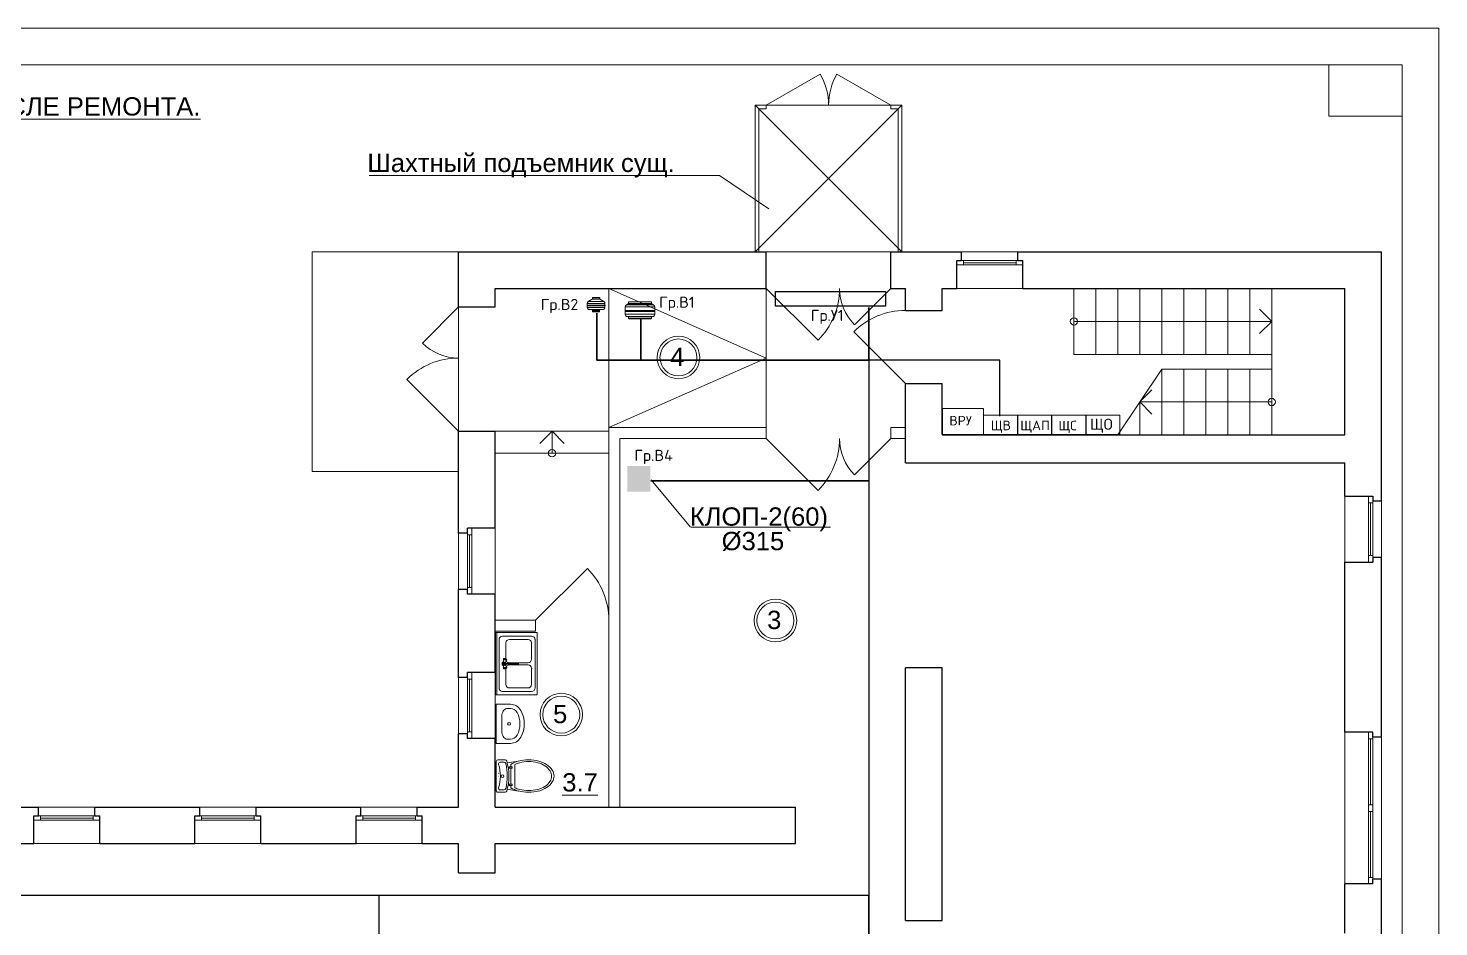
# Model space of a CAD drawing. Header units: metres. Extents: x -1525 to -1043, y -1331 to -1144.
# Drawn here: x -1274 to -1254.74, y -1203.35 to -1191.08 of the extents above; entities that cross this region are included whole.
import ezdxf
from ezdxf.enums import TextEntityAlignment as Align

# ---------------------------------------------------------------- set-up
doc = ezdxf.new("R2010")
doc.units = ezdxf.units.M
doc.header["$MEASUREMENT"] = 0
doc.layers.add('_ЭОМ', color=10, linetype='Continuous', lineweight=30)
doc.layers.add('ЭС', color=5, linetype='Continuous', lineweight=30)
doc.styles.get("Standard").update_dxf_attribs({"font": 'txt.shx', "width": 0.8, "height": 0.0025})
doc.styles.add('Style-Arial', font='arial.ttf')

# ---------------------------------------------------------------- blocks, each defined once
blk = doc.blocks.new('*U57')
at = {"color": 7, "linetype": 'Continuous', "lineweight": 13}
for p, q in [((-12.487, 20.002), (14.013, 20.002)), ((13.013, 20.002), (13.013, 19.302)), ((14.013, 20.002), (14.013, -19.998)), ((13.013, 19.302), (14.013, 19.302))]:
    blk.add_line(p, q, dxfattribs=at)
at = {"color": 7, "linetype": 'Continuous', "lineweight": 0, "flags": 128}
blk.add_lwpolyline([(14.513, 20.502), (-14.487, 20.502), (-14.487, -20.498), (14.513, -20.498), (14.513, 20.502)], close=True, dxfattribs=at)
blk = doc.blocks.new('*U58')
at = {"color": 7, "linetype": 'Continuous', "lineweight": 13}
for radius in [0.291, 0.252]:
    blk.add_circle((0, 0), radius, dxfattribs=at)
at = {"color": 7, "linetype": 'Continuous', "lineweight": 13, "style": 'Style-Arial'}
blk.add_text('3', height=0.25, dxfattribs=at).set_placement((-0.113, 0.133), align=Align.TOP_LEFT)
blk = doc.blocks.new('*U62')
at = {"color": 7, "linetype": 'Continuous', "lineweight": 13}
for radius in [0.291, 0.252]:
    blk.add_circle((0, 0), radius, dxfattribs=at)
at = {"color": 7, "linetype": 'Continuous', "lineweight": 13, "style": 'Style-Arial'}
blk.add_text('4', height=0.25, dxfattribs=at).set_placement((-0.113, 0.133), align=Align.TOP_LEFT)
blk = doc.blocks.new('*U59')
at = {"color": 7, "linetype": 'Continuous', "lineweight": 13}
for radius in [0.291, 0.252]:
    blk.add_circle((0, 0), radius, dxfattribs=at)
at = {"color": 7, "linetype": 'Continuous', "lineweight": 13, "style": 'Style-Arial'}
blk.add_text('5', height=0.25, dxfattribs=at).set_placement((-0.113, 0.133), align=Align.TOP_LEFT)
blk = doc.blocks.new('SINK10')
at = {"color": 8, "linetype": 'Continuous', "lineweight": 13}
for p, q in [((-23, 0), (-23, -16.8)), ((23, 0), (-23, 0)), ((23, 0), (23, -16.8)), ((-17.9, -12.3), (-18, -13.4)), ((-18, -13.4), (-18, -16.8)), ((-17.5, -11.2), (-17.9, -12.3)), ((-16.8, -10.1), (-17.5, -11.2)), ((-15.9, -9.2), (-16.8, -10.1)), ((-14.8, -8.3), (-15.9, -9.2)), ((-13.6, -7.7), (-14.8, -8.3)), ((-12.2, -7.2), (-13.6, -7.7)), ((-10.7, -6.9), (-12.2, -7.2)), ((-9.1, -6.8), (-10.7, -6.9)), ((-9.1, -6.8), (-9.1, -6.8)), ((9.1, -6.8), (-9.1, -6.8)), ((9.1, -6.8), (9.1, -6.8)), ((10.7, -6.9), (9.1, -6.8)), ((12.2, -7.2), (10.7, -6.9)), ((13.6, -7.7), (12.2, -7.2)), ((14.8, -8.3), (13.6, -7.7)), ((15.9, -9.2), (14.8, -8.3)), ((16.8, -10.1), (15.9, -9.2)), ((17.5, -11.2), (16.8, -10.1)), ((17.9, -12.3), (17.5, -11.2)), ((18, -13.4), (17.9, -12.3)), ((18, -13.4), (18, -16.8))]:
    blk.add_line(p, q, dxfattribs=at)
for centre, radius, start, end in [((0, -15.2), 1.75, 0, 360), ((-9.1, -16.8), 13.9, 180, 241.5254), ((-9.1, -16.8), 8.89, 180, 241.5254), ((0, 0), 33, 241.5254, 298.4746), ((0, 0), 28, 241.5254, 298.4746), ((9.1, -16.8), 8.89, 298.4746, 360), ((9.1, -16.8), 13.9, 298.4746, 360)]:
    blk.add_arc(centre, radius, start, end, dxfattribs=at)
blk = doc.blocks.new('SINK4')
at = {"color": 8, "linetype": 'Continuous', "lineweight": 13}
for p, q in [((-45, 0), (45, 0)), ((-45, -60), (-45, 0)), ((-45, -2), (45, -2)), ((-40, -10), (-40, -52)), ((35, -5), (-35, -5)), ((-35, -20), (-35, -47)), ((-6.5, -15), (-30, -15)), ((-7.4, -12), (-7.5, -12.3)), ((-7.5, -12.3), (-7.5, -12.8)), ((-7.5, -12.8), (-7.4, -13.4)), ((-7.1, -11.4), (-7.4, -12)), ((-7.2, -11.9), (-7.4, -12)), ((-7.4, -13.4), (-7.3, -14)), ((-7.3, -14), (-7.1, -14.5)), ((-7, -11.9), (-7.2, -11.9)), ((-6.9, -11.3), (-7.1, -11.4)), ((-7.1, -14.5), (-6.9, -15.1)), ((-6.8, -12.1), (-7, -11.9)), ((-3, -11.2), (-6.9, -11.3)), ((-6.6, -11.3), (-6.9, -11.3)), ((-6.9, -15.1), (-6.6, -15.5)), ((-6.5, -12.5), (-6.8, -12.1)), ((-6.3, -11.6), (-6.6, -11.3)), ((-6.6, -15.5), (-6.4, -15.7)), ((-6.3, -13), (-6.5, -12.5)), ((-6.4, -15.7), (-6.2, -15.7)), ((-5.9, -16), (-6.4, -15.7)), ((-6, -12.1), (-6.3, -11.6)), ((-6.1, -13.6), (-6.3, -13)), ((-6.2, -15.7), (-6, -15.6)), ((-6, -14.2), (-6.1, -13.6)), ((-5.7, -12.7), (-6, -12.1)), ((-5.9, -14.8), (-6, -14.2)), ((-6, -15.6), (-5.9, -15.3)), ((-5.9, -15.3), (-5.9, -14.8)), ((-5.9, -16), (-5.6, -16.1)), ((-5.5, -13.5), (-5.7, -12.7)), ((-2.2, -14.1), (-5.6, -16.1)), ((-5.6, -16.1), (-5.4, -15.9)), ((-5.3, -14.2), (-5.5, -13.5)), ((-5.4, -15.9), (-5.3, -15.5)), ((-5.3, -14.9), (-5.3, -14.2)), ((-5.3, -15.5), (-5.3, -14.9)), ((-2.8, -11.3), (-3, -11.2)), ((-2.6, -11.4), (-2.8, -11.3)), ((-2.3, -10.4), (-2.7, -11.1)), ((-2.7, -11.1), (-2.7, -11.4)), ((-1.9, -11.3), (-2.6, -11.5)), ((-2.4, -11.7), (-2.6, -11.4)), ((-2.3, -12.1), (-2.4, -11.7)), ((-1.6, -9.7), (-2.3, -10.4)), ((-2.1, -12.6), (-2.3, -12.1)), ((-2.2, -14.1), (-2.1, -14)), ((-2, -13), (-2.1, -12.6)), ((-2.1, -14), (-2, -13.8)), ((-2, -13.4), (-2, -13)), ((-2, -13.8), (-2, -13.4)), ((-1.3, -13.6), (-2, -13.8)), ((-2, -13.9), (-1.6, -14.3)), ((-0.9, -9.3), (-1.6, -9.7)), ((-1.6, -14.3), (-0.9, -14.7)), ((-1.2, -11.1), (-1.5, -12)), ((-1.5, -12), (-1.2, -12.9)), ((-1.5, -47), (-1.5, -20)), ((-0.5, -10.6), (-1.2, -11.1)), ((-1.2, -12.9), (-0.9, -13.1)), ((-0.8, -11.4), (-1, -12)), ((-1, -12), (-0.9, -12.5)), ((0, -9.2), (-0.9, -9.3)), ((-0.7, -11.5), (-0.9, -12)), ((-0.9, -12), (-0.9, -32)), ((-0.9, -14.7), (-0.9, -14.7)), ((-0.3, -11), (-0.8, -11.4)), ((-0.3, -11.2), (-0.7, -11.5)), ((0.5, -10.6), (-0.5, -10.6)), ((0.3, -11), (-0.3, -11)), ((0.3, -11.2), (-0.3, -11.2)), ((0.9, -9.3), (0, -9.2)), ((0.8, -11.4), (0.3, -11)), ((0.7, -11.5), (0.3, -11.2)), ((1.2, -11.1), (0.5, -10.6)), ((0.8, -12), (0.7, -11.5)), ((1, -12), (0.8, -11.4)), ((0.8, -12.5), (1, -12)), ((0.8, -12), (0.8, -32)), ((0.8, -13.1), (1.2, -12.9)), ((0.8, -14.7), (0.9, -14.7)), ((1.6, -9.7), (0.9, -9.3)), ((0.9, -14.7), (1.6, -14.3)), ((1.5, -12), (1.2, -11.1)), ((1.2, -12.9), (1.5, -12)), ((1.3, -13.6), (2, -13.8)), ((1.5, -20), (1.5, -47)), ((2.3, -10.4), (1.6, -9.7)), ((1.6, -14.3), (2, -13.9)), ((1.9, -11.3), (2.6, -11.5)), ((2.1, -12.6), (2, -13)), ((2, -13), (2, -13.4)), ((2, -13.4), (2, -13.8)), ((2, -13.8), (2.1, -14)), ((2.3, -12.1), (2.1, -12.6)), ((2.1, -14), (2.2, -14.1)), ((2.2, -14.1), (5.6, -16.1)), ((2.7, -11.1), (2.3, -10.4)), ((2.4, -11.7), (2.3, -12.1)), ((2.6, -11.4), (2.4, -11.7)), ((2.8, -11.3), (2.6, -11.4)), ((2.7, -11.4), (2.7, -11.1)), ((3, -11.2), (2.8, -11.3)), ((3, -11.2), (6.9, -11.3)), ((5.5, -13.5), (5.3, -14.2)), ((5.3, -14.2), (5.3, -14.9)), ((5.3, -14.9), (5.3, -15.5)), ((5.3, -15.5), (5.4, -15.9)), ((5.4, -15.9), (5.6, -16.1)), ((5.7, -12.7), (5.5, -13.5)), ((5.6, -16.1), (5.9, -16)), ((6, -12.1), (5.7, -12.7)), ((6, -14.2), (5.9, -14.8)), ((5.9, -14.8), (5.9, -15.3)), ((5.9, -15.3), (6, -15.6)), ((5.9, -16), (6.4, -15.7)), ((6.3, -11.6), (6, -12.1)), ((6.1, -13.6), (6, -14.2)), ((6, -15.6), (6.2, -15.7)), ((6.3, -13), (6.1, -13.6)), ((6.2, -15.7), (6.4, -15.7)), ((6.6, -11.3), (6.3, -11.6)), ((6.5, -12.5), (6.3, -13)), ((6.4, -15.7), (6.6, -15.5)), ((6.8, -12.1), (6.5, -12.5)), ((30, -15), (6.5, -15)), ((6.9, -11.3), (6.6, -11.3)), ((6.6, -15.5), (6.9, -15.1)), ((7, -11.9), (6.8, -12.1)), ((7.1, -11.4), (6.9, -11.3)), ((6.9, -15.1), (7.1, -14.5)), ((7.2, -11.9), (7, -11.9)), ((7.1, -11.4), (7.4, -12)), ((7.1, -14.5), (7.3, -14)), ((7.4, -12), (7.2, -11.9)), ((7.3, -14), (7.4, -13.4)), ((7.5, -12.3), (7.4, -12)), ((7.4, -13.4), (7.5, -12.8)), ((7.5, -12.8), (7.5, -12.3)), ((35, -47), (35, -20)), ((40, -52), (40, -10)), ((45, -60), (45, 0)), ((-1.1, -32), (-0.9, -31.4)), ((-0.9, -32.6), (-1.1, -32)), ((-0.7, -32.5), (-0.9, -32)), ((-0.3, -32.9), (-0.9, -32.6)), ((-0.9, -32.6), (-0.7, -33)), ((-0.3, -32.8), (-0.7, -32.5)), ((-0.3, -33.3), (-0.7, -33)), ((0.3, -32.8), (-0.3, -32.8)), ((0.3, -32.9), (-0.3, -32.9)), ((0.3, -33.3), (-0.3, -33.3)), ((0.7, -32.5), (0.3, -32.8)), ((0.8, -32.6), (0.3, -32.9)), ((0.7, -33), (0.3, -33.3)), ((0.8, -32), (0.7, -32.5)), ((0.8, -32.6), (0.7, -33)), ((0.8, -31.4), (1, -32)), ((1, -32), (0.8, -32.6)), ((-45, -60), (45, -60)), ((-35, -57), (35, -57)), ((-30, -52), (-6.5, -52)), ((6.5, -52), (30, -52))]:
    blk.add_line(p, q, dxfattribs=at)
for centre, start, end in [((-35, -10), 90, 180), ((-30, -20), 90, 180), ((-6.5, -20), 0, 90), ((6.5, -20), 90, 180), ((30, -20), 0, 90), ((35, -10), 0, 90), ((-35, -52), 180, 270), ((-30, -47), 180, 270), ((-6.5, -47), 270, 0), ((6.5, -47), 180, 270), ((30, -47), 270, 0), ((35, -52), 270, 0)]:
    blk.add_arc(centre, 5, start, end, dxfattribs=at)
for p in [(-35, -57), (-30, -52), (6.5, -52)]:
    blk.add_point(p, dxfattribs=at)
blk = doc.blocks.new('ун3_1')
at = {"color": 8, "linetype": 'Continuous', "lineweight": 13}
for p, q in [((-0.239, 0.354), (-0.212, 0.175)), ((0.187, 0.299), (-0.187, 0.299)), ((-0.148, 0.232), (-0.187, 0.232)), ((0.129, 0.232), (-0.128, 0.232)), ((0.187, 0.232), (0.149, 0.232)), ((0.239, 0.354), (0.212, 0.175)), ((-0.26, 0.026), (-0.26, 0.142)), ((0.234, 0), (-0.234, 0)), ((-0.221, 0.062), (-0.221, 0.126)), ((0.221, 0.126), (0.221, 0.062)), ((0.26, 0.142), (0.26, 0.026))]:
    blk.add_line(p, q, dxfattribs=at)
at = {"color": 8, "linetype": 'Continuous', "lineweight": 13, "flags": 128}
for points in [[(-0.128, 0.255), (-0.128, 0.206), (-0.148, 0.206), (-0.148, 0.255), (-0.128, 0.255)], [(0.129, 0.255), (0.129, 0.206), (0.149, 0.206), (0.149, 0.255), (0.129, 0.255)]]:
    blk.add_lwpolyline(points, close=True, dxfattribs=at)
at = {"color": 8, "linetype": 'Continuous', "lineweight": 13}
blk.add_circle((0, 0.099), 0.0222, dxfattribs=at)
for centre, radius, start, end in [((0, 0.755), 0.17, 90, 123.0235), ((0, 0.755), 0.17, 56.9765, 90), ((0.379, 0.517), 0.639, 165.2133, 180), ((0.192, 0.566), 0.446, 147.4922, 165.2133), ((0.172, 0.563), 0.4, 147.4922, 165.2133), ((0.074, 0.641), 0.306, 123.0235, 147.4922), ((0.067, 0.631), 0.275, 123.0235, 147.4922), ((0, 0.733), 0.153, 90, 123.0235), ((0, 0.733), 0.153, 56.9765, 90), ((-0.066, 0.631), 0.275, 32.5078, 56.9765), ((-0.074, 0.641), 0.306, 32.5078, 56.9765), ((-0.172, 0.563), 0.4, 14.7867, 32.5078), ((-0.192, 0.566), 0.446, 14.7867, 32.5078), ((-0.379, 0.517), 0.639, 0, 14.7867), ((0.379, 0.517), 0.639, 180, 194.7867), ((0.34, 0.519), 0.573, 165.2133, 180), ((0.34, 0.519), 0.573, 180, 194.7867), ((-0.34, 0.519), 0.573, 0, 14.7867), ((-0.34, 0.519), 0.573, 345.2133, 0), ((-0.379, 0.517), 0.639, 345.2133, 0), ((0.192, 0.467), 0.446, 194.7867, 211.8511), ((0.172, 0.475), 0.4, 194.7867, 206.0947), ((-0.172, 0.475), 0.4, 333.9053, 345.2133), ((-0.192, 0.467), 0.446, 328.1489, 345.2133), ((-0.234, 0.142), 0.026, 106.9888, 180), ((-0.234, 0.026), 0.026, 180, 270), ((0, -0.624), 0.827, 73.0112, 106.9888), ((-0.195, 0.126), 0.026, 104.5756, 180), ((-0.195, 0.062), 0.026, 180, 287.342), ((0, -0.624), 0.801, 75.4244, 104.5756), ((0, -0.562), 0.628, 72.658, 107.342), ((0.195, 0.062), 0.026, 252.658, 0), ((0.195, 0.126), 0.026, 0, 75.4244), ((0.234, 0.026), 0.026, 270, 0), ((0.234, 0.142), 0.026, 0, 73.0112)]:
    blk.add_arc(centre, radius, start, end, dxfattribs=at)
at = {"color": 8, "linetype": 'Continuous', "lineweight": 13, "insert": (0.046, 0.047), "char_height": 0.013, "width": 61.84848, "attachment_point": 3}
blk.add_mtext('Spais Shattl', dxfattribs=at)
blk = doc.blocks.new('*U65')
at = {"color": 7, "linetype": 'Continuous', "lineweight": 13}
for p, q in [((-0.85, 0.788), (-0.114, 1.213)), ((0.85, 0.788), (0.114, 1.213)), ((-0.85, 0.738), (-0.85, 0.788)), ((0.85, 0.738), (0.85, 0.788))]:
    blk.add_line(p, q, dxfattribs=at)
at = {"color": 7, "linetype": 'Continuous', "lineweight": 13, "flags": 128}
for points in [[(-1, -1.212), (-1, 0.788), (-0.85, 0.788)], [(0.85, 0.788), (1, 0.788), (1, -1.212)], [(-0.95, -1.212), (-0.95, 0.738), (-0.85, 0.738)], [(0.85, 0.738), (0.95, 0.738), (0.95, -1.212)]]:
    blk.add_lwpolyline(points, dxfattribs=at)
at = {"color": 7, "linetype": 'Continuous', "lineweight": 0}
for centre, start, end in [((-0.85, 0.788), 0, 30), ((0.85, 0.788), 150, 180)]:
    blk.add_arc(centre, 0.85, start, end, dxfattribs=at)
blk = doc.blocks.new('*U66')
at = {"lineweight": 13}
for p, q in [((-0.123, 0.017), (-0.123, 0.007)), ((-0.123, 0.017), (0.123, 0.017)), ((-0.123, 0.007), (0.123, 0.007)), ((-0.122, 0.039), (0.121, 0.039)), ((-0.122, 0.039), (-0.122, 0.017)), ((-0.122, 0.007), (-0.122, -0.015)), ((-0.092, 0.069), (0.091, 0.069)), ((-0.05, 0.074), (0.05, 0.074)), ((-0.049, 0.092), (-0.049, 0.074)), ((-0.049, 0.092), (0.049, 0.092)), ((-0.044, 0.097), (0.044, 0.097)), ((0.049, 0.074), (0.049, 0.092)), ((0.121, 0.017), (0.121, 0.039)), ((0.121, -0.015), (0.121, 0.007)), ((0.123, 0.007), (0.123, 0.017)), ((-0.122, -0.015), (0.121, -0.015)), ((-0.107, -0.041), (0.106, -0.041)), ((-0.107, -0.041), (-0.053, -0.073)), ((-0.053, -0.073), (0.052, -0.073)), ((-0.05, -0.077), (0.05, -0.077)), ((-0.05, -0.077), (-0.05, -0.097)), ((-0.05, -0.097), (0.05, -0.097)), ((0.05, -0.097), (0.05, -0.077)), ((0.052, -0.073), (0.106, -0.041))]:
    blk.add_line(p, q, dxfattribs=at)
for centre, radius, start, end in [((-0.092, 0.039), 0.03, 90, 180), ((-0.044, 0.092), 0.005, 90, 180), ((0.044, 0.092), 0.005, 0, 90), ((0.091, 0.039), 0.03, 0, 90), ((-0.092, -0.015), 0.03, 180, 240), ((0.091, -0.015), 0.03, 300, 0)]:
    blk.add_arc(centre, radius, start, end, dxfattribs=at)
at = {"lineweight": 13, "extrusion": (0, 0, -1)}
for centre, start, end in [((0.055, 0.074), 180, 270), ((-0.055, 0.074), 270, 0), ((0.055, -0.077), 120, 180), ((-0.055, -0.077), 0, 60)]:
    blk.add_arc(centre, 0.005, start, end, dxfattribs=at)

msp = doc.modelspace()

# ---------------------------------------------------------------- linework, layer by layer
at = {"color": 7, "linetype": 'Continuous', "lineweight": 0}
for p, q in [((-1264.07159056, -1192.13729711), (-1262.07159056, -1194.13729711)), ((-1264.07159056, -1194.13729711), (-1262.07159056, -1192.13729711)), ((-1263.92159056, -1194.13729711), (-1262.22159056, -1194.13729711)), ((-1261.25659056, -1194.13729711), (-1260.48659056, -1194.13729711)), ((-1261.23159056, -1194.25729711), (-1260.51159056, -1194.25729711)), ((-1261.23159056, -1194.28729711), (-1260.51159056, -1194.28729711)), ((-1260.51159056, -1194.31729711), (-1261.23159056, -1194.31729711)), ((-1266.07159056, -1196.53729711), (-1266.07159056, -1194.63729711)), ((-1263.92159056, -1196.53729711), (-1263.92159056, -1194.63729711)), ((-1261.32159056, -1194.63729711), (-1260.42159056, -1194.63729711)), ((-1259.42159056, -1195.53729711), (-1259.42159056, -1194.63729711)), ((-1259.12159056, -1195.53729711), (-1259.12159056, -1194.63729711)), ((-1258.82159056, -1195.53729711), (-1258.82159056, -1194.63729711)), ((-1258.52159056, -1195.53729711), (-1258.52159056, -1194.63729711)), ((-1258.22159056, -1195.53729711), (-1258.22159056, -1194.63729711)), ((-1257.92159056, -1195.53729711), (-1257.92159056, -1194.63729711)), ((-1257.62159056, -1195.53729711), (-1257.62159056, -1194.63729711)), ((-1257.32159056, -1195.53729711), (-1257.32159056, -1194.63729711)), ((-1268.12159056, -1194.88729711), (-1268.12159056, -1196.48729711)), ((-1259.72159056, -1195.08729711), (-1257.02159056, -1195.08729711)), ((-1257.18646986, -1194.92241781), (-1257.02159056, -1195.08729711)), ((-1257.18646986, -1195.25217641), (-1257.02159056, -1195.08729711)), ((-1259.12159056, -1196.63729711), (-1258.52159056, -1195.73729711)), ((-1258.52159056, -1196.63729711), (-1258.52159056, -1195.73729711)), ((-1258.22159056, -1196.63729711), (-1258.22159056, -1195.73729711)), ((-1257.92159056, -1196.63729711), (-1257.92159056, -1195.73729711)), ((-1257.62159056, -1196.63729711), (-1257.62159056, -1195.73729711)), ((-1257.32159056, -1196.63729711), (-1257.32159056, -1195.73729711)), ((-1258.65671126, -1196.02241781), (-1258.82159056, -1196.18729711)), ((-1258.82159056, -1196.63729711), (-1258.82159056, -1196.18729711)), ((-1257.02159056, -1196.18729711), (-1258.82159056, -1196.18729711)), ((-1258.65671126, -1196.35217641), (-1258.82159056, -1196.18729711)), ((-1267.62159056, -1196.58729711), (-1266.07159056, -1196.58729711)), ((-1267.01146986, -1196.75217641), (-1266.84659056, -1196.58729711)), ((-1266.84659056, -1196.88729711), (-1266.84659056, -1196.58729711)), ((-1266.68171126, -1196.75217641), (-1266.84659056, -1196.58729711)), ((-1267.62159056, -1196.88729711), (-1266.07159056, -1196.88729711)), ((-1265.49390151, -1197.25051255), (-1264.95613052, -1197.89697296)), ((-1256.02159056, -1197.47229711), (-1256.02159056, -1198.37229711)), ((-1255.70159056, -1198.28229711), (-1255.70159056, -1197.56229711)), ((-1255.67159056, -1197.56229711), (-1255.67159056, -1198.28229711)), ((-1255.64159056, -1197.56229711), (-1255.64159056, -1198.28229711)), ((-1255.52159056, -1197.53729711), (-1255.52159056, -1198.30729711)), ((-1268.12159056, -1198.74729711), (-1268.12159056, -1197.97729711)), ((-1267.62159056, -1198.81229711), (-1267.62159056, -1197.91229711)), ((-1263.04480736, -1197.8947098, -1.18955), (-1264.94743059, -1197.8947098, -1.18955)), ((-1268.00159056, -1198.72229711), (-1268.00159056, -1198.00229711)), ((-1267.97159056, -1198.72229711), (-1267.97159056, -1198.00229711)), ((-1267.94159056, -1198.00229711), (-1267.94159056, -1198.72229711)), ((-1267.62159056, -1200.78229711), (-1267.62159056, -1199.88229711)), ((-1268.12159056, -1200.71729711), (-1268.12159056, -1199.94729711)), ((-1268.00159056, -1200.69229711), (-1268.00159056, -1199.97229711)), ((-1267.97159056, -1200.69229711), (-1267.97159056, -1199.97229711)), ((-1267.94159056, -1199.97229711), (-1267.94159056, -1200.69229711)), ((-1256.02159056, -1202.76729711), (-1256.02159056, -1200.69729711)), ((-1255.70159056, -1202.67729711), (-1255.70159056, -1200.78729711)), ((-1255.67159056, -1201.68729711), (-1255.67159056, -1200.78729711)), ((-1255.64159056, -1200.78729711), (-1255.64159056, -1202.67729711)), ((-1255.52159056, -1200.76229711), (-1255.52159056, -1202.70229711)), ((-1273.85659056, -1201.71729711), (-1273.08659056, -1201.71729711)), ((-1271.65659056, -1201.71729711), (-1270.88659056, -1201.71729711)), ((-1269.45659056, -1201.71729711), (-1268.68659056, -1201.71729711)), ((-1255.67159056, -1202.67729711), (-1255.67159056, -1201.77729711)), ((-1273.83159056, -1201.83729711), (-1273.11159056, -1201.83729711)), ((-1273.83159056, -1201.86729711), (-1273.11159056, -1201.86729711)), ((-1273.11159056, -1201.89729711), (-1273.83159056, -1201.89729711)), ((-1271.63159056, -1201.83729711), (-1270.91159056, -1201.83729711)), ((-1271.63159056, -1201.86729711), (-1270.91159056, -1201.86729711)), ((-1270.91159056, -1201.89729711), (-1271.63159056, -1201.89729711)), ((-1269.43159056, -1201.83729711), (-1268.71159056, -1201.83729711)), ((-1269.43159056, -1201.86729711), (-1268.71159056, -1201.86729711)), ((-1268.71159056, -1201.89729711), (-1269.43159056, -1201.89729711)), ((-1273.92159056, -1202.21729711), (-1273.02159056, -1202.21729711)), ((-1271.72159056, -1202.21729711), (-1270.82159056, -1202.21729711)), ((-1269.52159056, -1202.21729711), (-1268.62159056, -1202.21729711))]:
    msp.add_line(p, q, dxfattribs=at)
at = {"color": 7, "linetype": 'Continuous', "lineweight": 30}
for p, q in [((-1268.12159056, -1194.13729711), (-1263.92159056, -1194.13729711)), ((-1268.12159056, -1194.88729711), (-1268.12159056, -1194.13729711)), ((-1263.92159056, -1194.63729711), (-1263.92159056, -1194.13729711)), ((-1262.22159056, -1194.63729711), (-1262.22159056, -1194.13729711)), ((-1262.22159056, -1194.13729711), (-1261.25659056, -1194.13729711)), ((-1261.32159056, -1194.63729711), (-1261.32159056, -1194.25729711)), ((-1261.32159056, -1194.25729711), (-1261.25659056, -1194.25729711)), ((-1261.25659056, -1194.25729711), (-1261.25659056, -1194.13729711)), ((-1260.48659056, -1194.25729711), (-1260.48659056, -1194.13729711)), ((-1260.48659056, -1194.13729711), (-1255.52159056, -1194.13729711)), ((-1260.48659056, -1194.25729711), (-1260.42159056, -1194.25729711)), ((-1260.42159056, -1194.63729711), (-1260.42159056, -1194.25729711)), ((-1255.52159056, -1197.53729711), (-1255.52159056, -1194.13729711)), ((-1267.62159056, -1194.63729711), (-1263.92159056, -1194.63729711)), ((-1267.62159056, -1194.88729711), (-1267.62159056, -1194.63729711)), ((-1262.22159056, -1194.63729711), (-1262.02159056, -1194.63729711)), ((-1262.02159056, -1194.93729711), (-1262.02159056, -1194.63729711)), ((-1261.52159056, -1194.63729711), (-1261.32159056, -1194.63729711)), ((-1261.52159056, -1194.93729711), (-1261.52159056, -1194.63729711)), ((-1260.42159056, -1194.63729711), (-1256.02159056, -1194.63729711)), ((-1256.02159056, -1196.63729711), (-1256.02159056, -1194.63729711)), ((-1268.12159056, -1194.88729711), (-1267.62159056, -1194.88729711)), ((-1262.02159056, -1194.93729711), (-1261.52159056, -1194.93729711)), ((-1262.02159056, -1195.93729711), (-1261.52159056, -1195.93729711)), ((-1262.02159056, -1197.01729711), (-1262.02159056, -1195.93729711)), ((-1261.52159056, -1196.62968527), (-1261.52159056, -1195.93729711)), ((-1268.12159056, -1196.58729711), (-1267.62159056, -1196.58729711)), ((-1268.12159056, -1197.97729711), (-1268.12159056, -1196.58729711)), ((-1267.62159056, -1197.91229711), (-1267.62159056, -1196.58729711)), ((-1261.52159056, -1196.63729711), (-1256.02159056, -1196.63729711)), ((-1262.02159056, -1197.01729711), (-1256.02159056, -1197.01729711)), ((-1256.02159056, -1197.47229711), (-1256.02159056, -1197.01729711)), ((-1256.02159056, -1197.47229711), (-1255.64159056, -1197.47229711)), ((-1255.64159056, -1197.47229711), (-1255.64159056, -1197.53729711)), ((-1255.64159056, -1197.53729711), (-1255.52159056, -1197.53729711)), ((-1268.00159056, -1197.97729711), (-1268.12159056, -1197.97729711)), ((-1267.62159056, -1197.91229711), (-1268.00159056, -1197.91229711)), ((-1268.00159056, -1197.97729711), (-1268.00159056, -1197.91229711)), ((-1255.64159056, -1198.30729711), (-1255.52159056, -1198.30729711)), ((-1255.64159056, -1198.30729711), (-1255.64159056, -1198.37229711)), ((-1255.52159056, -1200.76229711), (-1255.52159056, -1198.30729711)), ((-1256.02159056, -1200.69729711), (-1256.02159056, -1198.37229711)), ((-1256.02159056, -1198.37229711), (-1255.64159056, -1198.37229711)), ((-1268.12159056, -1199.94729711), (-1268.12159056, -1198.74729711)), ((-1268.00159056, -1198.74729711), (-1268.12159056, -1198.74729711)), ((-1268.00159056, -1198.81229711), (-1268.00159056, -1198.74729711)), ((-1267.62159056, -1198.81229711), (-1268.00159056, -1198.81229711)), ((-1267.62159056, -1199.88229711), (-1267.62159056, -1198.81229711)), ((-1267.62159056, -1199.88229711), (-1268.00159056, -1199.88229711)), ((-1268.00159056, -1199.94729711), (-1268.00159056, -1199.88229711)), ((-1262.02159056, -1203.26729711), (-1262.02159056, -1199.81729711)), ((-1261.52159056, -1199.81729711), (-1262.02159056, -1199.81729711)), ((-1261.52159056, -1203.26729711), (-1261.52159056, -1199.81729711)), ((-1268.00159056, -1199.94729711), (-1268.12159056, -1199.94729711)), ((-1268.00159056, -1200.71729711), (-1268.12159056, -1200.71729711)), ((-1268.12159056, -1201.71729711), (-1268.12159056, -1200.71729711)), ((-1268.00159056, -1200.78229711), (-1268.00159056, -1200.71729711)), ((-1267.62159056, -1200.78229711), (-1268.00159056, -1200.78229711)), ((-1267.62159056, -1201.71729711), (-1267.62159056, -1200.78229711)), ((-1255.64159056, -1200.69729711), (-1256.02159056, -1200.69729711)), ((-1255.64159056, -1200.76229711), (-1255.64159056, -1200.69729711)), ((-1255.52159056, -1200.76229711), (-1255.64159056, -1200.76229711)), ((-1273.85659056, -1201.83729711), (-1273.85659056, -1201.71729711)), ((-1273.08659056, -1201.83729711), (-1273.08659056, -1201.71729711)), ((-1271.65659056, -1201.83729711), (-1271.65659056, -1201.71729711)), ((-1270.88659056, -1201.83729711), (-1270.88659056, -1201.71729711)), ((-1269.45659056, -1201.83729711), (-1269.45659056, -1201.71729711)), ((-1268.68659056, -1201.83729711), (-1268.68659056, -1201.71729711)), ((-1263.52159056, -1202.21729711), (-1263.52159056, -1201.71729711)), ((-1273.92159056, -1202.21729711), (-1273.92159056, -1201.83729711)), ((-1273.92159056, -1201.83729711), (-1273.85659056, -1201.83729711)), ((-1273.08659056, -1201.83729711), (-1273.02159056, -1201.83729711)), ((-1273.02159056, -1202.21729711), (-1273.02159056, -1201.83729711)), ((-1271.72159056, -1202.21729711), (-1271.72159056, -1201.83729711)), ((-1271.72159056, -1201.83729711), (-1271.65659056, -1201.83729711)), ((-1270.88659056, -1201.83729711), (-1270.82159056, -1201.83729711)), ((-1270.82159056, -1202.21729711), (-1270.82159056, -1201.83729711)), ((-1269.52159056, -1202.21729711), (-1269.52159056, -1201.83729711)), ((-1269.52159056, -1201.83729711), (-1269.45659056, -1201.83729711)), ((-1268.68659056, -1201.83729711), (-1268.62159056, -1201.83729711)), ((-1268.62159056, -1202.21729711), (-1268.62159056, -1201.83729711)), ((-1268.12159056, -1202.61729711), (-1268.12159056, -1202.21729711)), ((-1267.62159056, -1202.61729711), (-1267.62159056, -1202.21729711)), ((-1268.12159056, -1202.61729711), (-1267.62159056, -1202.61729711)), ((-1255.64159056, -1202.76729711), (-1256.02159056, -1202.76729711)), ((-1256.02159056, -1203.43729711), (-1256.02159056, -1202.76729711)), ((-1255.64159056, -1202.76729711), (-1255.64159056, -1202.70229711)), ((-1255.52159056, -1202.70229711), (-1255.64159056, -1202.70229711)), ((-1255.52159056, -1203.50229711), (-1255.52159056, -1202.70229711)), ((-1262.02159056, -1203.26729711), (-1261.52159056, -1203.26729711))]:
    msp.add_line(p, q, dxfattribs=at)
at = {"color": 7, "linetype": 'Continuous', "lineweight": 13}
for p, q in [((-1263.92159056, -1194.63729711), (-1263.21448378, -1195.34440389)), ((-1262.22159056, -1194.63729711), (-1262.71656531, -1195.13227186)), ((-1259.72159056, -1195.53729711), (-1259.72159056, -1194.63729711)), ((-1257.02159056, -1196.63729711), (-1257.02159056, -1194.63729711)), ((-1268.12159056, -1194.88729711), (-1268.61656531, -1195.38227186)), ((-1262.72869734, -1195.23019033), (-1262.02159056, -1195.93729711)), ((-1259.72159056, -1195.53729711), (-1257.02159056, -1195.53729711)), ((-1258.52159056, -1195.73729711), (-1257.02159056, -1195.73729711)), ((-1268.12159056, -1196.58729711), (-1268.82869734, -1195.88019033)), ((-1266.07159056, -1196.53729711), (-1263.92159056, -1196.53729711)), ((-1266.07159056, -1199.16729711), (-1266.07159056, -1196.53729711)), ((-1263.92159056, -1196.53729711), (-1263.92159056, -1196.68729711)), ((-1262.22159056, -1196.53729711), (-1262.22159056, -1196.68729711)), ((-1262.22159056, -1196.53729711), (-1262.02159056, -1196.53729711)), ((-1265.92159056, -1196.68729711), (-1263.92159056, -1196.68729711)), ((-1265.92159056, -1201.71729711), (-1265.92159056, -1196.68729711)), ((-1263.92159056, -1196.68729711), (-1263.21448378, -1197.39440389)), ((-1262.22159056, -1196.68729711), (-1262.71656531, -1197.18227186)), ((-1262.22159056, -1196.68729711), (-1262.02159056, -1196.68729711)), ((-1267.07159056, -1199.16729711), (-1266.36448378, -1198.46019033)), ((-1267.62159056, -1199.16729711), (-1267.07159056, -1199.16729711)), ((-1267.62159056, -1199.31729711), (-1267.07159056, -1199.31729711)), ((-1267.07159056, -1199.31729711), (-1267.07159056, -1199.16729711)), ((-1266.07159056, -1199.16729711), (-1266.07159056, -1199.31729711)), ((-1266.07159056, -1201.71729711), (-1266.07159056, -1199.31729711))]:
    msp.add_line(p, q, dxfattribs=at)
at = {"linetype": 'Continuous', "lineweight": 13}
for p, q in [((-1265.84634261, -1194.88787495), (-1265.84634261, -1194.94072839)), ((-1265.44514133, -1194.88786951), (-1265.84614133, -1194.88786951)), ((-1265.80584261, -1194.84717176), (-1265.83134261, -1194.86189419)), ((-1265.46014133, -1194.86188875), (-1265.83114133, -1194.86188875)), ((-1265.48564133, -1194.84716632), (-1265.80564133, -1194.84716632)), ((-1265.80334261, -1194.82072839), (-1265.80334261, -1194.84284163)), ((-1265.80314133, -1194.82072294), (-1265.80314133, -1194.84283619)), ((-1265.80314133, -1194.82072294), (-1265.48814133, -1194.82072294)), ((-1265.48814133, -1194.84283619), (-1265.80314133, -1194.84283619)), ((-1265.48814133, -1194.84283619), (-1265.48814133, -1194.82072294)), ((-1265.46014133, -1194.86188875), (-1265.48564133, -1194.84716632)), ((-1265.44514133, -1194.94072294), (-1265.44514133, -1194.88786951)), ((-1265.84784261, -1194.94072839), (-1265.84784261, -1194.95072839)), ((-1265.44364133, -1194.94072294), (-1265.84764133, -1194.94072294)), ((-1265.44364133, -1194.95072294), (-1265.84764133, -1194.95072294)), ((-1265.84634261, -1194.95072839), (-1265.84634261, -1194.99072839)), ((-1265.44514133, -1194.99072294), (-1265.84614133, -1194.99072294)), ((-1265.47514133, -1195.02072294), (-1265.81614133, -1195.02072294)), ((-1265.48814133, -1195.02572294), (-1265.80314133, -1195.02572294)), ((-1265.80184261, -1195.02572839), (-1265.80184261, -1195.04572839)), ((-1265.80164133, -1195.02572294), (-1265.80164133, -1195.04572294)), ((-1265.48964133, -1195.04572294), (-1265.80164133, -1195.04572294)), ((-1265.49464133, -1195.05072294), (-1265.79664133, -1195.05072294)), ((-1265.48964133, -1195.04572294), (-1265.48964133, -1195.02572294)), ((-1265.44514133, -1194.99072294), (-1265.44514133, -1194.95072294)), ((-1265.44364133, -1194.95072294), (-1265.44364133, -1194.94072294))]:
    msp.add_line(p, q, dxfattribs=at)
at = {"lineweight": 30}
for p, q in [((-1275.28659056, -1201.71729711), (-1273.85659056, -1201.71729711)), ((-1273.08659056, -1201.71729711), (-1271.65659056, -1201.71729711)), ((-1270.88659056, -1201.71729711), (-1269.45659056, -1201.71729711)), ((-1268.68659056, -1201.71729711), (-1268.12159056, -1201.71729711)), ((-1267.62159056, -1201.71729711), (-1263.52159056, -1201.71729711)), ((-1275.22159056, -1202.21729711), (-1273.92159056, -1202.21729711)), ((-1273.02159056, -1202.21729711), (-1271.72159056, -1202.21729711)), ((-1270.82159056, -1202.21729711), (-1269.52159056, -1202.21729711)), ((-1268.62159056, -1202.21729711), (-1268.12159056, -1202.21729711)), ((-1267.62159056, -1202.21729711), (-1263.52159056, -1202.21729711))]:
    msp.add_line(p, q, dxfattribs=at)
at = {"color": 7, "linetype": 'Continuous', "lineweight": 0, "flags": 128}
for points in [[(-1264.07159056, -1192.13729711), (-1262.07159056, -1192.13729711), (-1262.07159056, -1194.13729711), (-1264.07159056, -1194.13729711), (-1264.07159056, -1192.13729711)], [(-1270.12159056, -1197.13729711), (-1270.12159056, -1194.13729711), (-1268.12159056, -1194.13729711), (-1268.12159056, -1197.13729711), (-1270.12159056, -1197.13729711)]]:
    msp.add_lwpolyline(points, close=True, dxfattribs=at)
at = {"color": 7, "linetype": 'Continuous', "lineweight": 13, "flags": 128}
msp.add_lwpolyline([(-1269.34110807, -1193.09556126), (-1264.5590464, -1193.09556126), (-1263.88588599, -1193.55059527)], dxfattribs=at)
for points in [[(-1261.32159056, -1194.25729711), (-1261.23159056, -1194.25729711), (-1261.23159056, -1194.31729711), (-1261.32159056, -1194.31729711), (-1261.32159056, -1194.25729711)], [(-1260.42159056, -1194.25729711), (-1260.51159056, -1194.25729711), (-1260.51159056, -1194.31729711), (-1260.42159056, -1194.31729711), (-1260.42159056, -1194.25729711)], [(-1255.64159056, -1197.47229711), (-1255.64159056, -1197.56229711), (-1255.70159056, -1197.56229711), (-1255.70159056, -1197.47229711), (-1255.64159056, -1197.47229711)], [(-1268.00159056, -1197.91229711), (-1268.00159056, -1198.00229711), (-1267.94159056, -1198.00229711), (-1267.94159056, -1197.91229711), (-1268.00159056, -1197.91229711)], [(-1255.64159056, -1198.37229711), (-1255.64159056, -1198.28229711), (-1255.70159056, -1198.28229711), (-1255.70159056, -1198.37229711), (-1255.64159056, -1198.37229711)], [(-1268.00159056, -1198.81229711), (-1268.00159056, -1198.72229711), (-1267.94159056, -1198.72229711), (-1267.94159056, -1198.81229711), (-1268.00159056, -1198.81229711)], [(-1268.00159056, -1199.88229711), (-1268.00159056, -1199.97229711), (-1267.94159056, -1199.97229711), (-1267.94159056, -1199.88229711), (-1268.00159056, -1199.88229711)], [(-1268.00159056, -1200.78229711), (-1268.00159056, -1200.69229711), (-1267.94159056, -1200.69229711), (-1267.94159056, -1200.78229711), (-1268.00159056, -1200.78229711)], [(-1255.70159056, -1200.69729711), (-1255.70159056, -1200.78729711), (-1255.64159056, -1200.78729711), (-1255.64159056, -1200.69729711), (-1255.70159056, -1200.69729711)], [(-1255.70159056, -1201.77729711), (-1255.70159056, -1201.68729711), (-1255.64159056, -1201.68729711), (-1255.64159056, -1201.77729711), (-1255.70159056, -1201.77729711)], [(-1273.92159056, -1201.83729711), (-1273.83159056, -1201.83729711), (-1273.83159056, -1201.89729711), (-1273.92159056, -1201.89729711), (-1273.92159056, -1201.83729711)], [(-1273.02159056, -1201.83729711), (-1273.11159056, -1201.83729711), (-1273.11159056, -1201.89729711), (-1273.02159056, -1201.89729711), (-1273.02159056, -1201.83729711)], [(-1271.72159056, -1201.83729711), (-1271.63159056, -1201.83729711), (-1271.63159056, -1201.89729711), (-1271.72159056, -1201.89729711), (-1271.72159056, -1201.83729711)], [(-1270.82159056, -1201.83729711), (-1270.91159056, -1201.83729711), (-1270.91159056, -1201.89729711), (-1270.82159056, -1201.89729711), (-1270.82159056, -1201.83729711)], [(-1269.52159056, -1201.83729711), (-1269.43159056, -1201.83729711), (-1269.43159056, -1201.89729711), (-1269.52159056, -1201.89729711), (-1269.52159056, -1201.83729711)], [(-1268.62159056, -1201.83729711), (-1268.71159056, -1201.83729711), (-1268.71159056, -1201.89729711), (-1268.62159056, -1201.89729711), (-1268.62159056, -1201.83729711)], [(-1255.70159056, -1202.76729711), (-1255.70159056, -1202.67729711), (-1255.64159056, -1202.67729711), (-1255.64159056, -1202.76729711), (-1255.70159056, -1202.76729711)]]:
    msp.add_lwpolyline(points, close=True, dxfattribs=at)
at = {"color": 7, "linetype": 'Continuous', "lineweight": 0, "flags": 128}
msp.add_lwpolyline([(-1266.07159056, -1194.63729711), (-1263.92159056, -1195.58729711), (-1266.07159056, -1196.53729711)], dxfattribs=at)
at = {"color": 7, "linetype": 'Continuous', "lineweight": 0}
for centre in [(-1259.72159056, -1195.08729711), (-1257.02159056, -1196.18729711), (-1266.84659056, -1196.88729711)]:
    msp.add_circle(centre, 0.05015181, dxfattribs=at)
at = {"color": 7, "linetype": 'Continuous', "lineweight": 0, "extrusion": (0, 0, -1)}
for centre, radius, start, end in [((1263.92159056, -1194.63729711), 1, 180, 225), ((1262.22159056, -1194.63729711), 0.7, 315, 0), ((1263.92159056, -1196.68729711), 1, 180, 225), ((1262.22159056, -1196.68729711), 0.7, 315, 0)]:
    msp.add_arc(centre, radius, start, end, dxfattribs=at)
at = {"linetype": 'Continuous', "lineweight": 13}
for centre, radius, start, end in [((-1265.81634261, -1194.88787495), 0.03, 120, 180), ((-1265.47514133, -1194.88786951), 0.03, 0, 60), ((-1265.81634261, -1194.99072839), 0.03, 180, 270), ((-1265.79664133, -1195.04572294), 0.005, 180, 270), ((-1265.49464133, -1195.04572294), 0.005, 270, 0), ((-1265.47514133, -1194.99072294), 0.03, 270, 0)]:
    msp.add_arc(centre, radius, start, end, dxfattribs=at)
at = {"linetype": 'Continuous', "lineweight": 13, "extrusion": (0, 0, -1)}
for centre, start, end in [((1265.80834261, -1194.84284163), 180, 240), ((1265.48314133, -1194.84283619), 300, 0), ((1265.80834261, -1195.02572839), 90, 180), ((1265.48314133, -1195.02572294), 0, 90)]:
    msp.add_arc(centre, 0.005, start, end, dxfattribs=at)
at = {"color": 7, "linetype": 'Continuous', "lineweight": 0}
for centre, radius, start, end in [((-1262.02159056, -1195.93729711), 1, 90, 135), ((-1268.12159056, -1194.88729711), 0.7, 225, 270), ((-1268.12159056, -1196.58729711), 1, 90, 135), ((-1267.07159056, -1199.16729711), 1, 0, 45)]:
    msp.add_arc(centre, radius, start, end, dxfattribs=at)
at = {"color": 7, "linetype": 'Continuous', "lineweight": 0, "extrusion": (0, 0, -1)}
msp.add_solid([(1265.81825267, -1197.06275729), (1265.50325267, -1197.06275729), (1265.81825267, -1197.41275729), (1265.50325267, -1197.41275729)], dxfattribs=at)
at = {"color": 7, "linetype": 'Continuous', "lineweight": 30}
msp.add_3dface([(-1263.79564133, -1194.88072294), (-1263.79564133, -1194.68072294), (-1262.29564133, -1194.68072294), (-1262.29564133, -1194.88072294)], dxfattribs=at)
at = {"layer": 'ЭС', "color": 6, "linetype": 'Continuous', "lineweight": 30}
for points in [[(-1260.73118337, -1196.38036024), (-1260.73118337, -1195.61509737), (-1262.52341479, -1195.61509737), (-1262.52341479, -1194.89716984), (-1262.52341479, -1195.61509737), (-1265.63416094, -1195.61509737), (-1265.63416094, -1195.05495619), (-1265.63416094, -1195.61509737), (-1266.23420322, -1195.61509737), (-1266.23420322, -1194.97606301), (-1266.23420322, -1195.61509737), (-1265.63416094, -1195.61509737), (-1262.52341479, -1195.61509737), (-1262.52341479, -1197.26396308), (-1265.49994094, -1197.26396308), (-1262.52341479, -1197.26396308), (-1262.52341479, -1213.38475957), (-1270.97613961, -1213.38475957), (-1270.97613961, -1213.58617131), (-1271.11111482, -1213.58617131)], [(-1262.52341479, -1213.38475957), (-1262.52341479, -1202.92367916), (-1277.33741302, -1202.92367916), (-1277.33741302, -1203.06792087), (-1277.38282982, -1203.06792087)], [(-1269.20845276, -1204.61287214), (-1269.20845276, -1202.92367916)]]:
    msp.add_lwpolyline(points, dxfattribs=at)
at = {"layer": 'ЭС', "color": 0, "linetype": 'Continuous', "lineweight": 0}
for points in [[(-1261.51543779, -1196.62939203), (-1260.9584012, -1196.62939203), (-1260.9584012, -1196.27440507), (-1261.51543779, -1196.27440507)], [(-1260.95460696, -1196.62939203), (-1260.49223968, -1196.62939203), (-1260.49223968, -1196.36839694), (-1260.95460696, -1196.36839694)], [(-1260.48844544, -1196.62939203), (-1260.02607816, -1196.62939203), (-1260.02607816, -1196.36839694), (-1260.48844544, -1196.36839694)], [(-1260.02228392, -1196.62939203), (-1259.55991664, -1196.62939203), (-1259.55991664, -1196.36839694), (-1260.02228392, -1196.36839694)], [(-1259.5561224, -1196.62939203), (-1259.09375512, -1196.62939203), (-1259.09375512, -1196.36839694), (-1259.5561224, -1196.36839694)]]:
    msp.add_lwpolyline(points, close=True, dxfattribs=at)

# ---------------------------------------------------------------- block references
at = {"color": 7, "linetype": 'Continuous', "lineweight": 13}
for name, p in [('*U57', (-1269.25365989, -1211.58659582)), ('*U65', (-1263.07158132, -1192.92484459)), ('*U62', (-1265.12089104, -1195.57911231)), ('*U58', (-1263.79739313, -1199.1705927)), ('*U59', (-1266.7198783, -1200.45569716))]:
    msp.add_blockref(name, p, dxfattribs=at)
at = {"lineweight": 13, "rotation": 180}
msp.add_blockref('*U66', (-1266.2456527, -1194.85769602), dxfattribs=at)
at = {"color": 8, "linetype": 'Continuous', "lineweight": 13, "extrusion": (0, 0, -1), "rotation": 270}
for name, p, xscale, yscale, zscale in [('SINK4', (1267.61711624, -1199.76118897), 0.00944444444444438, 0.00944444444444438, 0.00944444444444438), ('SINK10', (1267.61004712, -1200.58136332), 0.01162790697674448, 0.01162790697674448, 0.01162790697674448)]:
    msp.add_blockref(name, p, dxfattribs=dict(at, xscale=xscale, yscale=yscale, zscale=zscale))
at = {"color": 8, "linetype": 'Continuous', "lineweight": 13, "xscale": 0.8524245347443746, "yscale": 0.8524245347443746, "zscale": 0.8524245347443746, "rotation": 270}
msp.add_blockref('ун3_1', (-1267.60824312, -1201.29478154), dxfattribs=at)

# ---------------------------------------------------------------- texts
at = {"color": 7, "linetype": 'Continuous', "lineweight": 13, "style": 'Style-Arial'}
for s, p in [('%%uПЛАН НА ОТМ. 0.000, М 1:100. ПОСЛЕ РЕМОНТА.%%U', (-1279.94304067, -1192.02713118)), ('Шахтный подъемник сущ.', (-1269.3673351, -1192.79803902)), ('%%u3.7%%U', (-1266.70666978, -1201.25516033))]:
    msp.add_text(s, height=0.25, dxfattribs=at).set_placement(p, align=Align.TOP_LEFT)
at = {"color": 7, "linetype": 'Continuous', "lineweight": 13, "char_height": 0.25, "attachment_point": 5, "line_spacing_factor": 0.80828, "style": 'Style-Arial'}
for s, insert in [('КЛОП-2(60)', (-1264.02242934, -1197.78901178, -1.18955)), ('Ø315', (-1264.10377581, -1198.09088585, -1.18955))]:
    msp.add_mtext(s, dxfattribs=dict(at, insert=insert))
at = {"layer": '_ЭОМ', "color": 7, "lineweight": 30}
for s, height, p in [('Гр.В2', 0.151396124, (-1267.00171714, -1194.93156073)), ('Гр.В1', 0.151396124, (-1265.3852475, -1194.9017592)), ('Гр.У1', 0.151396124, (-1263.31474822, -1195.08058991)), ('ВРУ', 0.13, (-1261.42219208, -1196.50722575)), ('ЩО', 0.151396124, (-1259.50384103, -1196.56651611)), ('ЩВ', 0.13, (-1260.85759132, -1196.5724626)), ('ЩАП', 0.13, (-1260.45473849, -1196.57287086)), ('ЩС', 0.13, (-1259.93464484, -1196.57452418)), ('Гр.В4', 0.151396124, (-1265.72354241, -1196.99190678))]:
    msp.add_text(s, height=height, dxfattribs=at).set_placement(p)

doc.saveas('drawing.dxf')
